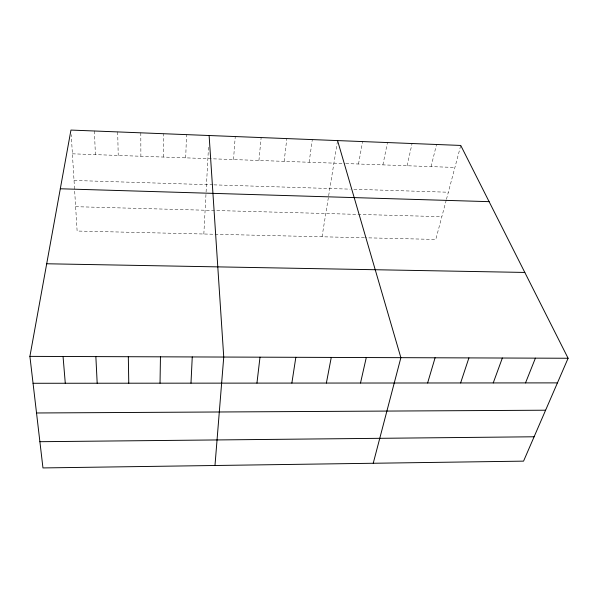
<?xml version="1.0" encoding="UTF-8"?>
<svg xmlns="http://www.w3.org/2000/svg" width="598" height="598" viewBox="0 0 598 598"><rect width="100%" height="100%" fill="white"/><g stroke="black" fill="none" stroke-linecap="round" stroke-linejoin="round"><path stroke-width="0.45" stroke-dasharray="2.99 2.24" d="M163.374 157.057L163.747 133.728M185.709 157.85L186.516 134.632M203.836 234.005L206.041 192.952M206.086 192.025L208.53 146.622M233.512 159.554L235.246 136.553M258.927 160.466L261.147 137.57M284.132 161.363L286.831 138.587M309.129 162.252L312.306 139.588M322.038 236.778L328.519 196.637M328.661 195.733L337.414 141.487M358.516 164.016L362.605 141.569M382.907 164.884L387.452 142.548M407.103 165.751L412.082 143.52M431.106 166.603L436.518 144.484M446.228 200.181L435.8 239.439L365.311 237.787M446.459 199.291L460.752 145.441M364.399 237.772L77.12 231.037L71.229 134.64M75.632 206.691L441.84 216.685M74.032 180.461L212.985 184.834M213.912 184.864L350.204 189.147M353.904 189.26L448.336 192.235M72.403 153.813L344.852 163.531M345.764 163.56L454.914 167.455M94.409 130.999L95.396 154.635M117.694 131.919L118.217 155.443M140.807 132.831L140.881 156.257"/><path stroke-width="0.9" d="M160.032 383.183L160.458 356.834M190.986 383.161L192.257 356.939M214.981 465.498L223.742 357.051L209.121 135.522M256.946 383.109L260.003 357.178M291.861 383.086L295.838 357.305M29.9 356.371L70.953 130.072L460.752 145.441L568.1 358.254L523.556 461.14L42.959 467.928L29.9 356.371L568.1 358.254M326.373 383.056L331.262 357.425M360.504 383.034L366.275 357.552M373.234 463.263L400.877 357.671L337.564 140.582M427.615 382.982L435.09 357.791M460.61 382.959L468.907 357.91M493.238 382.937L502.35 358.023M525.515 382.914L535.412 358.142M39.887 441.705L534.104 436.779M36.53 412.979L545.608 410.213M33.047 383.281L557.433 382.884M46.696 263.77L524.82 272.441M60.301 188.774L489.112 201.661M63.052 356.49L65.279 383.251M95.859 356.602L97.182 383.228M128.323 356.714L128.764 383.206"/></g></svg>
